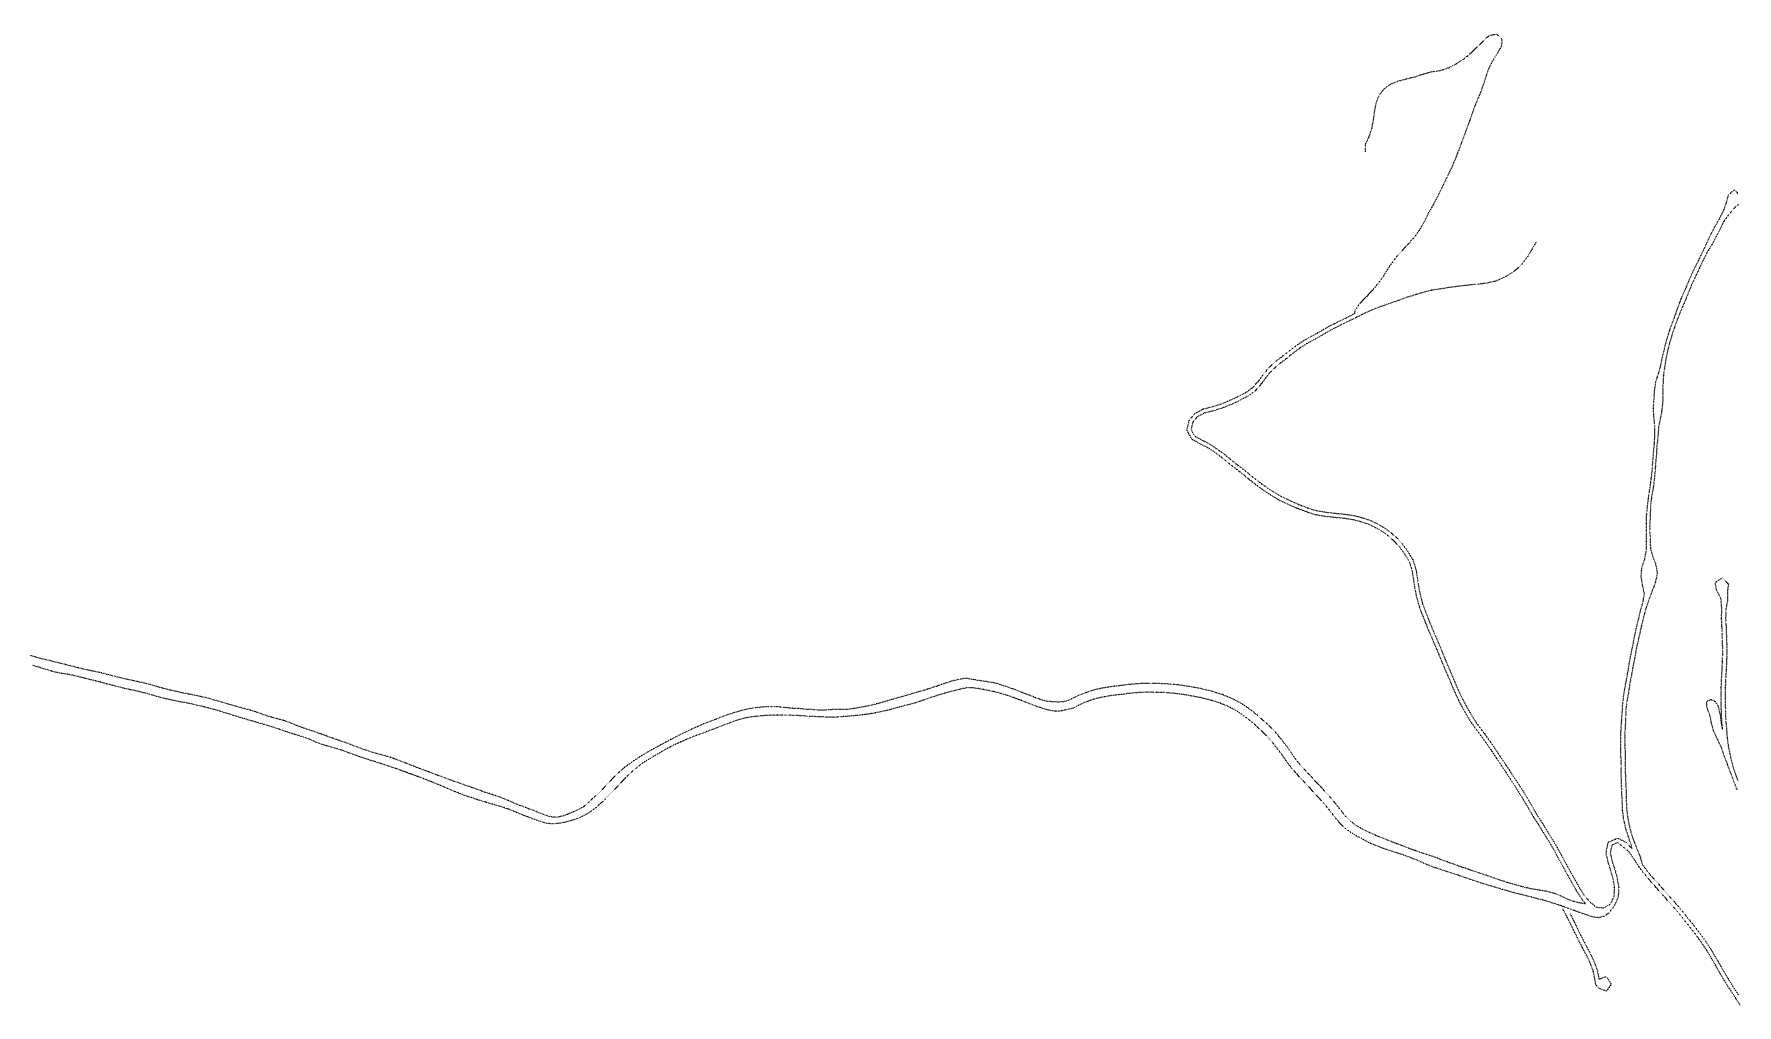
# Model space of a CAD drawing. Extents: x 682410 to 689460, y 7661803 to 7669124.
# Drawn here: x 687350 to 688603, y 7668310 to 7669024 of the extents above; entities that cross this region are included whole.
import ezdxf

# ---------------------------------------------------------------- set-up
doc = ezdxf.new("R2010")
doc.units = 0
doc.header["$MEASUREMENT"] = 0
doc.linetypes.add('DOT', pattern=[0.25, 0, -0.25])
doc.layers.add('02 TOE_Line', color=1, linetype='DOT', lineweight=20)

msp = doc.modelspace()

# ---------------------------------------------------------------- linework, layer by layer
at = {"layer": '02 TOE_Line'}
for points in [[(688329.5, 7668937.8, 4189.1), (688329.6, 7668943.6, 4189.7), (688332.1, 7668948.8, 4190.8), (688334.2, 7668954.9, 4191.5), (688335.4, 7668961.4, 4192.3), (688336.2, 7668967.4, 4193), (688337.4, 7668973.6, 4193.2), (688339.6, 7668979.4, 4193.2), (688343.1, 7668984, 4193), (688348, 7668987.6, 4193), (688353.7, 7668989.9, 4193.4), (688359.7, 7668991.5, 4193.8), (688366.1, 7668993, 4194.4), (688372.2, 7668995.1, 4194.2), (688378, 7668996.7, 4193.6), (688384.3, 7668997.5, 4192.9), (688390.8, 7668999.7, 4192.3), (688396.5, 7669002.7, 4191.8), (688401.9, 7669006.2, 4191.1), (688407.1, 7669010.4, 4190.5), (688411.7, 7669014.9, 4189.8), (688416.2, 7669019.4, 4189), (688420.7, 7669023.4, 4188.1), (688425.9, 7669024.4, 4187.4), (688429.9, 7669021, 4186.7), (688429.6, 7669015.8, 4186), (688426.7, 7669010.5, 4185.2), (688423.2, 7669005.1, 4184.3), (688420.1, 7668999.1, 4183.6), (688418.1, 7668993.2, 4183), (688416.2, 7668987.2, 4182.3), (688414.1, 7668981.4, 4181.5), (688411.6, 7668975.6, 4180.7), (688409.1, 7668969.2, 4179.9), (688407.1, 7668963.3, 4179.2), (688404.9, 7668957.4, 4178.5), (688402.8, 7668951.7, 4178), (688400.4, 7668945.4, 4177.2), (688398.1, 7668939, 4176.5), (688395.6, 7668932.6, 4175.9), (688393.1, 7668926.7, 4175.3), (688390.3, 7668920.9, 4174.5), (688387.4, 7668914.8, 4173.9), (688384.8, 7668909.4, 4173.3), (688382, 7668903.8, 4172.6), (688379, 7668898.2, 4171.9), (688375.8, 7668892.7, 4171.1), (688373.1, 7668887, 4170.6), (688370, 7668881.5, 4170), (688366.2, 7668876, 4169.2), (688361.9, 7668871, 4168.4), (688357.6, 7668866.3, 4167.7), (688352.9, 7668861.2, 4167.1), (688349.1, 7668856.2, 4166.7), (688345.5, 7668851.1, 4166.3), (688342.2, 7668845.6, 4165.8), (688338.4, 7668840.5, 4165.4), (688334.3, 7668835.5, 4165.1), (688330.1, 7668831.1, 4165.1), (688325.5, 7668826.3, 4165), (688321.7, 7668821.1, 4164.6), (688321.3, 7668818.6, 4164.4), (688315.1, 7668815.4, 4164.7), (688308.4, 7668812.2, 4165.1), (688303, 7668809.5, 4165.5), (688296.5, 7668805.7, 4165.8), (688290.5, 7668802.3, 4165.9), (688284.7, 7668799.2, 4166), (688279.3, 7668795.7, 4166), (688274, 7668791.7, 4165.9), (688268.9, 7668787.6, 4166), (688263.9, 7668783.9, 4165.9), (688258.6, 7668779.2, 4165.6), (688254.4, 7668774.2, 4166), (688250.8, 7668769.2, 4166.2), (688246.4, 7668764.2, 4166.4), (688241.4, 7668760.5, 4166.6), (688235.3, 7668757.3, 4166.9), (688228.8, 7668754.4, 4167.1), (688222.8, 7668751.9, 4167.3), (688216.2, 7668749.9, 4167.5), (688210, 7668748.4, 4167.9), (688203.8, 7668745.1, 4168.1), (688199.6, 7668740, 4168.2), (688197.9, 7668732.9, 4168.1), (688201.4, 7668726.6, 4167.5), (688207.5, 7668723.1, 4167.1), (688213.1, 7668720.3, 4166.4), (688218.5, 7668716.8, 4165.9), (688223.6, 7668713, 4166), (688228.7, 7668708.8, 4166.1), (688233.6, 7668705, 4166.2), (688238.6, 7668701.1, 4166.4), (688243.7, 7668696.9, 4166.4), (688248.7, 7668693, 4166.5), (688254.2, 7668689, 4166.7), (688259.4, 7668685.5, 4166.8), (688265.3, 7668681.9, 4166.9), (688271.9, 7668678.8, 4166.8), (688278.7, 7668675.7, 4166.6), (688285.6, 7668673.1, 4166.5), (688292.5, 7668670.9, 4166.1), (688299.4, 7668669.7, 4165.5), (688306.5, 7668668.9, 4165), (688313.9, 7668668.2, 4164.4), (688319.8, 7668667.3, 4163.9), (688325.6, 7668665.9, 4163.5), (688332.5, 7668663.5, 4163.1), (688338.8, 7668660.4, 4162.7), (688344.7, 7668656.5, 4162.4), (688349.7, 7668652.2, 4162.2), (688354.1, 7668647.6, 4162.1), (688358, 7668642.2, 4162), (688361.6, 7668636.4, 4162), (688363.6, 7668630.2, 4162.3), (688364.6, 7668624.3, 4162.6), (688365.5, 7668618, 4163.1), (688366.7, 7668611.7, 4163.6), (688368.3, 7668605.4, 4163.7), (688370.4, 7668599.3, 4163.9), (688372.9, 7668593.2, 4164.2), (688375.2, 7668587.1, 4164.4), (688377.7, 7668581.5, 4164.5), (688380.6, 7668574.7, 4164.7), (688383.3, 7668568.1, 4164.9), (688386, 7668561.8, 4165.3), (688388.7, 7668555.2, 4165.6), (688391.7, 7668548.4, 4165.9), (688394.1, 7668542.7, 4166.2), (688396.7, 7668536.8, 4166.3), (688399.6, 7668531, 4166.5), (688402.9, 7668525.1, 4166.6), (688406.4, 7668519.2, 4166.8), (688410.4, 7668513.5, 4166.8), (688414.6, 7668507.9, 4166.9), (688418.7, 7668502.2, 4166.9), (688422.5, 7668496.7, 4167.3), (688426, 7668491.3, 4167.6), (688429.5, 7668486.2, 4167.8), (688432.9, 7668481, 4167.9), (688436.3, 7668475.8, 4167.9), (688439.8, 7668470.6, 4168.1), (688443.1, 7668465.2, 4168.2), (688446.5, 7668459.7, 4168.5), (688449.8, 7668454, 4168.7), (688453.2, 7668448.2, 4169.1), (688456.9, 7668442.5, 4169.3), (688460.5, 7668436.6, 4169.4), (688464.2, 7668430.7, 4169.6), (688467.8, 7668424.6, 4169.9), (688471.3, 7668418.1, 4170.3), (688474.7, 7668411.8, 4170.7), (688478.1, 7668405.8, 4171.2), (688481.3, 7668400.1, 4171.6), (688484.3, 7668394.7, 4171.9), (688488.2, 7668388.6, 4172), (688491.4, 7668384.5, 4172.7), (688487.1, 7668385.1, 4173), (688482.8, 7668386.1, 4173.4), (688479, 7668387.5, 4173.7), (688475.1, 7668389.3, 4174), (688471.1, 7668391.1, 4174.2), (688466.8, 7668392.6, 4174.4), (688462.2, 7668393.7, 4174.7), (688457.5, 7668394.5, 4175), (688452.8, 7668395.2, 4175.3), (688448.6, 7668396.1, 4175.6), (688444.5, 7668397.2, 4175.9), (688440.4, 7668398.3, 4176.1), (688436.3, 7668399.4, 4176.4), (688432, 7668400.7, 4176.7), (688427.9, 7668402.1, 4177), (688423.7, 7668403.5, 4177.2), (688419.5, 7668405, 4177.5), (688415.2, 7668406.4, 4177.7), (688410.7, 7668408, 4178.1), (688406.9, 7668409.2, 4178.2), (688403, 7668410.6, 4178.5), (688399.1, 7668411.9, 4178.6), (688395.2, 7668413.3, 4178.8), (688390.7, 7668414.9, 4179.1), (688386.5, 7668416.4, 4179.3), (688382.5, 7668418, 4179.8), (688378.5, 7668419.4, 4180), (688374.3, 7668420.8, 4180.4), (688369.8, 7668422.3, 4180.8), (688365.2, 7668423.9, 4181.3), (688361.4, 7668425.3, 4181.6), (688357.5, 7668426.8, 4182), (688353.5, 7668428.3, 4182.4), (688349.5, 7668429.8, 4182.8), (688345.5, 7668431.4, 4183.2), (688341.6, 7668432.9, 4183.5), (688337.7, 7668434.5, 4183.9), (688333.9, 7668436.2, 4184.3), (688330.3, 7668437.9, 4184.7), (688326, 7668440.1, 4185.1), (688322, 7668442.5, 4185.5), (688318.5, 7668445.3, 4185.9), (688315.2, 7668448.5, 4186.2), (688312.2, 7668452.2, 4186.6), (688309.1, 7668456.1, 4186.9), (688306.6, 7668459.3, 4187.2), (688303.9, 7668462.5, 4187.5), (688301.1, 7668465.6, 4187.9), (688298.2, 7668468.7, 4188.3), (688295.4, 7668471.8, 4188.7), (688292.5, 7668474.8, 4189), (688289.7, 7668477.9, 4189.4), (688286.9, 7668480.8, 4189.8), (688283.6, 7668484.4, 4190.3), (688280.5, 7668487.9, 4190.8), (688277.7, 7668491.5, 4191.3), (688275.1, 7668495.3, 4191.8), (688272.4, 7668499.1, 4192.4), (688269.6, 7668502.9, 4193), (688266.7, 7668506.6, 4193.4), (688263.7, 7668510.2, 4194), (688260.5, 7668513.5, 4194.5), (688257.3, 7668516.6, 4194.9), (688253.9, 7668519.7, 4195.3), (688250.2, 7668523, 4195.8), (688246.4, 7668526.1, 4196.4), (688242.4, 7668529, 4196.9), (688238.3, 7668531.7, 4197.4), (688233.9, 7668534.2, 4197.9), (688229.4, 7668536.3, 4198.4), (688224.9, 7668538.1, 4198.8), (688220.4, 7668539.6, 4199.2), (688215.7, 7668541, 4199.7), (688211.1, 7668542.1, 4200.1), (688206.6, 7668543.1, 4200.5), (688202.2, 7668543.9, 4200.9), (688197.5, 7668544.7, 4201.3), (688192.8, 7668545.4, 4201.7), (688188.5, 7668545.9, 4202), (688184.1, 7668546.2, 4202.3), (688179.7, 7668546.4, 4202.7), (688175.5, 7668546.5, 4203), (688171, 7668546.6, 4203.4), (688166.7, 7668546.6, 4203.8), (688162.6, 7668546.4, 4204.1), (688158.2, 7668546.1, 4204.5), (688153.7, 7668545.6, 4204.9), (688149.1, 7668545, 4205.5), (688144.7, 7668544.5, 4206), (688140.4, 7668543.9, 4206.5), (688136.1, 7668543.2, 4206.9), (688131.9, 7668542.3, 4207.3), (688127.8, 7668541.2, 4207.7), (688123.7, 7668539.8, 4208.1), (688119.4, 7668538.2, 4208.4), (688115.2, 7668536.2, 4208.7), (688111.2, 7668534.1, 4208.9), (688107.5, 7668533.1, 4209), (688103.2, 7668532.9, 4209.3), (688099, 7668533.1, 4209.6), (688094.8, 7668533.5, 4210), (688090.8, 7668534.6, 4210.5), (688086.7, 7668536.1, 4211), (688082.8, 7668537.7, 4211.6), (688078.6, 7668539.3, 4212), (688074.4, 7668540.9, 4212.5), (688070.6, 7668542.4, 4213), (688066.3, 7668543.9, 4213.6), (688062.3, 7668545.2, 4214), (688058.4, 7668546.6, 4214.4), (688052.6, 7668547.6, 4215), (688046.8, 7668548.5, 4215.5), (688041, 7668549.4, 4216.1), (688035.2, 7668550.4, 4216.7), (688030.5, 7668549.6, 4217), (688026, 7668548.5, 4217.2), (688022, 7668547.3, 4217.5), (688017.4, 7668545.8, 4217.6), (688013.5, 7668544.4, 4217.9), (688009.4, 7668543.1, 4218.3), (688005.2, 7668541.7, 4218.6), (688000.7, 7668540.4, 4218.9), (687996, 7668539.1, 4219.2), (687991.3, 7668537.7, 4219.6), (687986.7, 7668536.4, 4220), (687982.2, 7668535.1, 4220.4), (687977.9, 7668533.9, 4220.7), (687973.8, 7668532.7, 4221.1), (687969.6, 7668531.5, 4221.6), (687965.3, 7668530.4, 4222.1), (687961, 7668529.6, 4222.6), (687956.4, 7668528.7, 4223), (687952.3, 7668528, 4223.3), (687948.2, 7668527.5, 4223.6), (687943.4, 7668527.3, 4224), (687938.5, 7668527.4, 4224.5), (687933.7, 7668527.1, 4225.1), (687929, 7668526.9, 4225.6), (687925, 7668527.1, 4226.1), (687920.9, 7668527.4, 4226.7), (687916.5, 7668527.7, 4227.3), (687912.2, 7668528.1, 4227.9), (687907.9, 7668528.3, 4228.5), (687903.6, 7668528.7, 4229), (687899.3, 7668529.2, 4229.5), (687894.9, 7668529.5, 4230), (687890.5, 7668529.5, 4230.4), (687886.3, 7668529.3, 4230.8), (687882.3, 7668528.9, 4231.2), (687877.3, 7668528.3, 4231.7), (687872.5, 7668527.2, 4232.1), (687868, 7668526, 4232.5), (687863.6, 7668524.7, 4232.9), (687859.2, 7668523.2, 4233.3), (687854.7, 7668521.5, 4233.7), (687850.4, 7668519.8, 4234.1), (687846.1, 7668518.2, 4234.5), (687842, 7668516.6, 4234.8), (687837.9, 7668514.8, 4235.1), (687833.4, 7668512.8, 4235.5), (687829.7, 7668511, 4235.9), (687825.9, 7668509.2, 4236.3), (687822.3, 7668507.4, 4236.6), (687818, 7668505.2, 4236.9), (687813.7, 7668502.9, 4237.2), (687809.6, 7668500.7, 4237.5), (687805.5, 7668498.5, 4237.8), (687801.6, 7668496.3, 4238), (687797.8, 7668494.1, 4238.3), (687794.2, 7668491.8, 4238.6), (687790.7, 7668489.4, 4238.9), (687787.2, 7668486.9, 4239.1), (687783.7, 7668484.3, 4239.4), (687780.4, 7668481.5, 4239.6), (687777.3, 7668478.5, 4239.8), (687774.4, 7668475.6, 4240.1), (687771.3, 7668472.3, 4240.4), (687768.5, 7668469.2, 4240.6), (687765.7, 7668466.3, 4240.8), (687761.9, 7668462.9, 4241), (687758.1, 7668459.4, 4241.3), (687754.3, 7668456, 4241.6), (687750.4, 7668453.8, 4241.8), (687746.4, 7668452, 4242.1), (687742.5, 7668450.4, 4242.3), (687738.7, 7668449, 4242.5), (687734.3, 7668448.1, 4242.7), (687730.1, 7668448.4, 4242.9), (687725.8, 7668449.7, 4242.9), (687722, 7668451.2, 4243.1), (687718.1, 7668452.8, 4243.3), (687714.2, 7668454.2, 4243.4), (687710.4, 7668455.7, 4243.6), (687706.3, 7668457.2, 4243.9), (687702.3, 7668458.9, 4244.2), (687698.1, 7668460.7, 4244.4), (687693.8, 7668462.5, 4244.8), (687689.3, 7668464, 4245.1), (687684.8, 7668465.5, 4245.4), (687680.2, 7668467, 4245.8), (687675.8, 7668468.6, 4246.1), (687671.4, 7668470.2, 4246.4), (687667, 7668471.7, 4246.8), (687662.6, 7668473.3, 4247.1), (687658.3, 7668474.8, 4247.4), (687654, 7668476.3, 4247.8), (687649.8, 7668477.9, 4248.1), (687645.4, 7668479.5, 4248.4), (687641.2, 7668481.1, 4248.7), (687637.2, 7668482.6, 4249.1), (687633.3, 7668484.1, 4249.4), (687628.9, 7668485.8, 4249.8), (687624.6, 7668487.5, 4250.2), (687620, 7668489.2, 4250.5), (687616.1, 7668490.7, 4250.8), (687612, 7668492.2, 4251.1), (687608, 7668493.3, 4251.4), (687603.3, 7668494.6, 4251.8), (687599, 7668495.8, 4252.2), (687595.1, 7668497.1, 4252.5), (687590.9, 7668498.5, 4252.8), (687586.6, 7668500.1, 4253.2), (687582.8, 7668501.6, 4253.4), (687578.8, 7668503.1, 4253.7), (687574.9, 7668504.4, 4253.9), (687570.9, 7668505.8, 4254.2), (687566.8, 7668507.2, 4254.5), (687562.8, 7668508.7, 4254.8), (687558.9, 7668510.1, 4255.1), (687554.7, 7668511.6, 4255.3), (687550.8, 7668512.9, 4255.5), (687546.7, 7668514.3, 4255.8), (687542.6, 7668515.8, 4256.1), (687538.6, 7668517.4, 4256.4), (687534.2, 7668519.1, 4256.6), (687529.8, 7668520.3, 4257), (687525.7, 7668521.4, 4257.4), (687521.3, 7668522.7, 4257.7), (687517, 7668524.2, 4258), (687513.2, 7668525.5, 4258.3), (687508.9, 7668526.9, 4258.6), (687504.5, 7668528.1, 4259), (687500.2, 7668529.2, 4259.4), (687496.1, 7668530.4, 4259.7), (687491.9, 7668531.6, 4260), (687487.3, 7668533, 4260.3), (687483.1, 7668534.2, 4260.6), (687479.2, 7668535.3, 4260.9), (687475.2, 7668536.3, 4261.2), (687471.3, 7668537.2, 4261.5), (687467.2, 7668538, 4261.8), (687463.3, 7668538.8, 4262.1), (687458.8, 7668539.7, 4262.3), (687454.4, 7668540.7, 4262.6), (687449.8, 7668541.7, 4262.8), (687445.5, 7668542.8, 4263.1), (687441.1, 7668544, 4263.3), (687437.2, 7668545.2, 4263.5), (687433.3, 7668546.2, 4263.8), (687429.2, 7668547.2, 4264.1), (687423.8, 7668548.4, 4264.4), (687418.3, 7668549.6, 4264.7), (687412.9, 7668550.8, 4265.1), (687408.3, 7668552, 4265.3), (687403.6, 7668553.2, 4265.5), (687399.1, 7668554.4, 4265.9), (687395, 7668555.3, 4266.2), (687390.7, 7668556.1, 4266.5), (687386, 7668557.2, 4266.7), (687382.1, 7668558.1, 4267), (687377.4, 7668559.3, 4267.4), (687372.8, 7668560.5, 4267.7), (687368.3, 7668561.6, 4268), (687363.8, 7668562.7, 4268.2), (687359.4, 7668563.8, 4268.5), (687355.4, 7668564.8, 4268.8), (687350.8, 7668566, 4269.2), (687346.8, 7668567.2, 4269.6)], [(688455.1, 7668871.6, 4155.5), (688451.8, 7668865.7, 4155.9), (688448.5, 7668860.3, 4156.4), (688444.4, 7668854.9, 4156.6), (688439.1, 7668850, 4156.9), (688432.7, 7668845.9, 4157.3), (688425.7, 7668842.7, 4157.6), (688418.6, 7668841.1, 4158), (688411.5, 7668840.2, 4158.4), (688404.4, 7668839.6, 4158.9), (688398.4, 7668838.9, 4158.9), (688392.5, 7668838.1, 4159.1), (688385.2, 7668837, 4159.6), (688379.3, 7668836.1, 4160.1), (688372.5, 7668834.5, 4160.5), (688366, 7668832.5, 4161.1), (688359.6, 7668830.5, 4161.6), (688353.2, 7668828.2, 4162.1), (688347, 7668826.1, 4162.7), (688340.6, 7668823.8, 4163.3), (688334.8, 7668821.6, 4163.8), (688328.7, 7668818.9, 4164.1), (688322.7, 7668815.9, 4164.4), (688316.4, 7668812.8, 4164.7), (688309.8, 7668809.6, 4165.1), (688304.5, 7668806.8, 4165.5), (688298, 7668803.1, 4165.8), (688292, 7668799.7, 4165.9), (688286.3, 7668796.6, 4166), (688281.1, 7668793.3, 4166), (688275.9, 7668789.4, 4165.9), (688270.8, 7668785.2, 4166), (688265.8, 7668781.5, 4165.9), (688260.8, 7668777.1, 4165.6), (688256.7, 7668772.3, 4166), (688253.1, 7668767.3, 4166.2), (688248.5, 7668762, 4166.4), (688243, 7668758, 4166.6), (688236.6, 7668754.6, 4166.9), (688230, 7668751.6, 4167.1), (688223.8, 7668749.1, 4167.3), (688217, 7668747, 4167.5), (688211.1, 7668745.6, 4167.9), (688205.7, 7668742.8, 4168.1), (688202.3, 7668738.6, 4168.2), (688201.1, 7668733.3, 4168.1), (688203.6, 7668728.8, 4167.5), (688208.9, 7668725.8, 4167.1), (688214.6, 7668722.9, 4166.4), (688220.2, 7668719.2, 4165.9), (688225.4, 7668715.4, 4166), (688230.6, 7668711.1, 4166.1), (688235.4, 7668707.3, 4166.2), (688240.5, 7668703.5, 4166.4), (688245.6, 7668699.2, 4166.4), (688250.5, 7668695.4, 4166.5), (688256, 7668691.4, 4166.7), (688261, 7668688, 4166.8), (688266.8, 7668684.6, 4166.9), (688273.2, 7668681.5, 4166.8), (688279.9, 7668678.5, 4166.6), (688286.6, 7668675.9, 4166.5), (688293.2, 7668673.8, 4166.1), (688299.9, 7668672.7, 4165.5), (688306.9, 7668671.8, 4165), (688314.3, 7668671.1, 4164.4), (688320.4, 7668670.2, 4163.9), (688326.4, 7668668.8, 4163.5), (688333.7, 7668666.3, 4163.1), (688340.3, 7668663, 4162.7), (688346.5, 7668658.9, 4162.4), (688351.8, 7668654.4, 4162.2), (688356.4, 7668649.5, 4162.1), (688360.5, 7668643.9, 4162), (688364.3, 7668637.7, 4162), (688366.5, 7668630.9, 4162.3), (688367.5, 7668624.8, 4162.6), (688368.4, 7668618.5, 4163.1), (688369.7, 7668612.3, 4163.6), (688371.2, 7668606.3, 4163.7), (688373.2, 7668600.4, 4163.9), (688375.7, 7668594.3, 4164.2), (688378, 7668588.3, 4164.4), (688380.4, 7668582.7, 4164.5), (688383.4, 7668575.9, 4164.7), (688386.1, 7668569.2, 4164.9), (688388.7, 7668562.9, 4165.3), (688391.5, 7668556.4, 4165.6), (688394.4, 7668549.5, 4165.9), (688396.8, 7668543.9, 4166.2), (688399.4, 7668538.1, 4166.3), (688402.3, 7668532.4, 4166.5), (688405.5, 7668526.6, 4166.6), (688408.9, 7668520.9, 4166.8), (688412.8, 7668515.2, 4166.8), (688417, 7668509.7, 4166.9), (688421.2, 7668503.9, 4166.9), (688424.9, 7668498.4, 4167.3), (688428.5, 7668493, 4167.6), (688432, 7668487.8, 4167.8), (688435.4, 7668482.7, 4167.9), (688438.8, 7668477.4, 4167.9), (688442.3, 7668472.2, 4168.1), (688445.7, 7668466.8, 4168.2), (688449.1, 7668461.3, 4168.5), (688452.4, 7668455.6, 4168.7), (688455.8, 7668449.8, 4169.1), (688459.4, 7668444.1, 4169.3), (688463, 7668438.2, 4169.4), (688466.7, 7668432.3, 4169.6), (688470.4, 7668426.1, 4169.9), (688473.9, 7668419.6, 4170.3), (688477.4, 7668413.3, 4170.7), (688480.7, 7668407.3, 4171.2), (688483.9, 7668401.6, 4171.6), (688486.9, 7668396.3, 4171.9), (688490.6, 7668390.4, 4172), (688494.6, 7668385.9, 4172.3), (688499.2, 7668382.1, 4172.2), (688505, 7668381.4, 4171.7), (688510, 7668384.6, 4171.6), (688512.4, 7668389.8, 4171.9), (688512.8, 7668396.2, 4172.1), (688511.7, 7668403.1, 4172.3), (688510, 7668408.9, 4172.6), (688508.1, 7668414.9, 4172.9), (688506.5, 7668421.9, 4173.2), (688508.1, 7668429.8, 4173.6), (688515.1, 7668432.8, 4174.3), (688521.3, 7668429.7, 4174.8), (688525.6, 7668424.8, 4175.3), (688525, 7668427.8, 4176.6), (688522.9, 7668434, 4176.8), (688520.9, 7668440.3, 4177.4), (688519.5, 7668446.7, 4177.9), (688518.7, 7668453.2, 4178.5), (688518.4, 7668459.7, 4179), (688518.1, 7668466.2, 4179.8), (688517.9, 7668472.5, 4180.6), (688517.7, 7668478.8, 4181.2), (688517.6, 7668485.4, 4181.9), (688517.5, 7668492.1, 4182.7), (688517.4, 7668498.8, 4183.3), (688517.3, 7668505, 4183.9), (688517.5, 7668511.7, 4184.3), (688517.9, 7668517.7, 4184.9), (688518.3, 7668524, 4185.6), (688518.7, 7668530.3, 4186.4), (688519.3, 7668536.4, 4187.1), (688520.3, 7668542.6, 4187.7), (688521.5, 7668548.9, 4188.5), (688522.6, 7668555.2, 4189.3), (688523.6, 7668561.3, 4190.1), (688524.8, 7668567.6, 4190.7), (688526.1, 7668574.1, 4191.2), (688527.4, 7668580.7, 4191.8), (688528.8, 7668587.3, 4192.4), (688530.4, 7668593.8, 4193), (688531.9, 7668600.1, 4193.5), (688533.7, 7668606.4, 4194.2), (688534.7, 7668612.6, 4194.9), (688533.3, 7668619.1, 4195.3), (688532.3, 7668625.7, 4195.5), (688532.9, 7668631.9, 4195.8), (688534.9, 7668637.9, 4196), (688536.2, 7668644.6, 4196.2), (688536.2, 7668651, 4196.3), (688536.2, 7668657.8, 4196.5), (688536.2, 7668664.6, 4196.6), (688536.4, 7668671, 4196.7), (688537.1, 7668677.9, 4196.9), (688537.9, 7668684.5, 4197.1), (688539, 7668691.4, 4197.2), (688539.8, 7668697.5, 4197.2), (688540.5, 7668704, 4196.9), (688541, 7668710.8, 4196.4), (688541.5, 7668717, 4195.9), (688542.1, 7668723.5, 4195.2), (688542.5, 7668730, 4194.7), (688542.4, 7668736.3, 4194.1), (688541.7, 7668742.8, 4193.4), (688541.4, 7668749.2, 4192.6), (688541.8, 7668755.5, 4192.1), (688542.2, 7668762, 4191.6), (688543.1, 7668768.5, 4191.2), (688545.2, 7668774.8, 4190.7), (688546.8, 7668780.9, 4189.9), (688548.1, 7668787.3, 4189.2), (688549.7, 7668793.7, 4188.6), (688551.5, 7668800.5, 4188), (688553.4, 7668806.4, 4187.6), (688555.6, 7668812.3, 4187.4), (688557.7, 7668818.4, 4187), (688560, 7668824.7, 4186.6), (688562.5, 7668831.4, 4186.1), (688565, 7668836.9, 4185.7), (688567.4, 7668842.6, 4185.3), (688569.9, 7668848.4, 4184.8), (688572.7, 7668854.1, 4184.2), (688575.6, 7668860, 4183.7), (688578.3, 7668865.5, 4183.2), (688581.2, 7668871.7, 4182.6), (688584.1, 7668877.9, 4182.1), (688587.1, 7668883.5, 4181.6), (688590.1, 7668888.9, 4181.3), (688592.9, 7668894.2, 4181), (688595, 7668899.9, 4181), (688596.8, 7668906.4, 4181.1), (688601, 7668909.8, 4181.1), (688603.5, 7668907, 4181.1)], [(688603.8, 7668898.9, 4181), (688600.7, 7668896.2, 4181), (688596.7, 7668891.4, 4181.1), (688593, 7668886.4, 4181.4), (688590.4, 7668880.9, 4181.7), (688587.3, 7668875, 4182.3), (688584.4, 7668869.5, 4182.6), (688580.9, 7668863.8, 4183.2), (688577.9, 7668858, 4183.9), (688575.2, 7668852.1, 4184.4), (688572.6, 7668846.7, 4184.9), (688569.8, 7668840.7, 4185.4), (688567.4, 7668834.9, 4185.8), (688564.9, 7668828.6, 4186.3), (688562.1, 7668822.2, 4186.8), (688559.6, 7668815.9, 4187.1), (688557.2, 7668809.7, 4187.5), (688555.1, 7668803.4, 4187.9), (688553.3, 7668797.3, 4188.3), (688551.8, 7668791.4, 4188.8), (688550.6, 7668785.5, 4189.3), (688549.6, 7668779.6, 4189.9), (688548.7, 7668773.2, 4190.7), (688548.4, 7668766.9, 4191.3), (688548.2, 7668760.3, 4191.8), (688548.2, 7668753.8, 4192.2), (688547.5, 7668747.3, 4192.8), (688546.4, 7668741.2, 4193.6), (688545.2, 7668735.3, 4194.3), (688544.7, 7668729, 4194.8), (688544, 7668722.4, 4195.3), (688543.6, 7668715.7, 4196), (688543, 7668709.2, 4196.5), (688542.6, 7668703.1, 4197), (688542, 7668696.9, 4197.2), (688541.2, 7668690.5, 4197.1), (688540, 7668683.9, 4197.1), (688539.2, 7668677.5, 4197), (688539, 7668670.8, 4196.7), (688538.8, 7668664.6, 4196.7), (688538.8, 7668658.4, 4196.6), (688538.9, 7668652, 4196.4), (688539.2, 7668645.8, 4196.3), (688540.8, 7668640, 4196.2), (688543, 7668634.3, 4196.2), (688544.2, 7668627.8, 4196), (688542.8, 7668621.1, 4195.8), (688540.7, 7668615.2, 4195.4), (688538.2, 7668608.7, 4194.8), (688536, 7668602.3, 4194), (688534.1, 7668595.5, 4193.3), (688532.6, 7668589.3, 4192.7), (688531.3, 7668583.3, 4192.1), (688529.8, 7668576.8, 4191.5), (688528.5, 7668571, 4191), (688527.5, 7668564.9, 4190.5), (688526.2, 7668558.6, 4189.9), (688525.2, 7668552.4, 4189), (688523.9, 7668546.2, 4188.3), (688523, 7668539.4, 4187.5), (688521.7, 7668532.9, 4186.8), (688521, 7668526.8, 4186.1), (688520.9, 7668520.4, 4185.3), (688520.5, 7668513.7, 4184.5), (688520.3, 7668507.1, 4184.1), (688520.4, 7668500.9, 4183.5), (688520.5, 7668494.8, 4182.9), (688520.6, 7668487.9, 4182.1), (688520.6, 7668481.9, 4181.6), (688520.9, 7668475.6, 4180.9), (688521.2, 7668469.4, 4180.1), (688521.3, 7668463.3, 4179.4), (688521.5, 7668456.4, 4178.7), (688522.1, 7668450.2, 4178.1), (688523.2, 7668443.7, 4177.6), (688524.7, 7668437.2, 4177.1), (688526.9, 7668430.8, 4176.7), (688529.4, 7668424.5, 4176.6), (688531.8, 7668418.6, 4176.6), (688533, 7668413.7, 4176.2), (688536.6, 7668408.8, 4176.6), (688541, 7668403.5, 4177.1), (688546, 7668398, 4177.6), (688551, 7668392.4, 4178.3), (688556.1, 7668386.6, 4179), (688561.3, 7668380.6, 4179.8), (688566.3, 7668374.5, 4180.6), (688571.2, 7668368.4, 4181.3), (688575.9, 7668362.3, 4181.9), (688580.4, 7668356, 4182.5), (688584.5, 7668349.5, 4183.2), (688588.5, 7668342.8, 4183.9), (688592.3, 7668336.1, 4184.6), (688596.1, 7668329.7, 4185.5), (688599.9, 7668323.5, 4186.4), (688603.8, 7668317.5, 4187.2)], [(688603, 7668468.4, 4206.9), (688600.7, 7668474.2, 4207), (688598.3, 7668480.6, 4207.4), (688596, 7668486.7, 4208.2), (688593.5, 7668493.3, 4208.8), (688591.3, 7668499.7, 4209.1), (688588.5, 7668505.6, 4209.4), (688585.7, 7668511.4, 4209.5), (688584, 7668517.6, 4209.5), (688582.9, 7668523.5, 4209.5), (688581.5, 7668526.9, 4209.5), (688580.7, 7668529.5, 4209.4), (688580.8, 7668533.7, 4209.9), (688583.9, 7668534.8, 4209.6), (688586.6, 7668533.5, 4209.7), (688588.8, 7668530.2, 4209.7), (688590.4, 7668523.9, 4209.7), (688591.2, 7668517.4, 4209.6), (688592.2, 7668512.6, 4211.3), (688591.7, 7668518.6, 4211.8), (688591.4, 7668524.7, 4212.4), (688591.2, 7668530.9, 4212.9), (688591.1, 7668537.2, 4213.4), (688591.3, 7668543.7, 4214), (688591.5, 7668549.9, 4214.5), (688591.9, 7668556.7, 4214.9), (688592.2, 7668562.8, 4215.3), (688592.4, 7668569, 4215.5), (688592.3, 7668575.1, 4215.8), (688592, 7668582, 4215.8), (688591.8, 7668588.6, 4215.7), (688591.5, 7668594.7, 4215.8), (688591.7, 7668601.6, 4215.8), (688591.7, 7668601.6, 4215.7), (688591, 7668609.3, 4215.4), (688588, 7668614.8, 4215.1), (688586.7, 7668620.8, 4215), (688592.1, 7668624.4, 4215), (688596.5, 7668619.8, 4214.9), (688595.8, 7668613.5, 4215.1), (688595.8, 7668607.3, 4215.5), (688594.7, 7668601.4, 4215.8), (688594.5, 7668594.7, 4215.8), (688594.8, 7668588.7, 4215.7), (688595, 7668582.1, 4215.8), (688595.3, 7668575.2, 4215.8), (688595.4, 7668569, 4215.5), (688595.2, 7668562.6, 4215.3), (688594.9, 7668556.5, 4214.9), (688594.5, 7668549.7, 4214.5), (688594.2, 7668543.6, 4214), (688594.1, 7668537.2, 4213.4), (688594.2, 7668530.9, 4212.9), (688594.4, 7668524.8, 4212.4), (688594.6, 7668518.8, 4211.8), (688595.2, 7668512.8, 4211.3), (688595.6, 7668506.7, 4210.6), (688596.4, 7668500.7, 4209.6), (688597.6, 7668494.7, 4208.8), (688599.1, 7668488.3, 4207.9), (688601.1, 7668481.6, 4207.4), (688603.5, 7668475.3, 4207)], [(688605.2, 7668310, 4187.9), (688601.3, 7668315.8, 4187.2), (688597.4, 7668321.9, 4186.4), (688593.5, 7668328.1, 4185.5), (688589.7, 7668334.6, 4184.6), (688585.9, 7668341.3, 4183.9), (688582, 7668347.9, 4183.2), (688577.9, 7668354.3, 4182.5), (688573.5, 7668360.5, 4181.9), (688568.8, 7668366.6, 4181.3), (688564, 7668372.6, 4180.6), (688559.1, 7668378.7, 4179.8), (688553.9, 7668384.6, 4179), (688548.7, 7668390.4, 4178.3), (688543.7, 7668396, 4177.6), (688538.8, 7668401.6, 4177.1), (688534.3, 7668407, 4176.6), (688530.6, 7668412, 4176.2), (688526.7, 7668417.9, 4175.8), (688523.3, 7668422.9, 4175.3), (688515, 7668429.5, 4174.3), (688510.8, 7668427.7, 4173.6), (688509.6, 7668421.9, 4173.2), (688511, 7668415.7, 4172.9), (688512.9, 7668409.8, 4172.6), (688514.6, 7668403.8, 4172.3), (688515.8, 7668396.4, 4172.1), (688515.4, 7668389.1, 4171.9), (688512.3, 7668382.5, 4171.6), (688509.1, 7668378.4, 4171.8), (688505.7, 7668375.4, 4172.1), (688500.9, 7668374.2, 4172.4), (688496.4, 7668374.9, 4172.7), (688491.9, 7668376.4, 4172.9), (688487.8, 7668377.8, 4173.2), (688483.5, 7668379.4, 4173.5), (688479.7, 7668380.7, 4173.6), (688475.9, 7668382.1, 4173.9), (688471.8, 7668383.6, 4174.2), (688467.9, 7668384.8, 4174.5), (688463.9, 7668386.1, 4174.7), (688460, 7668387.2, 4174.9), (688455.5, 7668388.3, 4175.1), (688451.6, 7668389.4, 4175.4), (688447.6, 7668390.4, 4175.7), (688443.4, 7668391.4, 4176), (688439, 7668392.5, 4176.3), (688434.5, 7668393.8, 4176.6), (688430, 7668395.1, 4176.9), (688425.4, 7668396.5, 4177.2), (688420.8, 7668397.8, 4177.5), (688416.4, 7668399.2, 4177.7), (688412.1, 7668400.6, 4178), (688407.6, 7668402.1, 4178.2), (688403.2, 7668403.6, 4178.4), (688398.8, 7668405.1, 4178.7), (688394.3, 7668406.6, 4178.9), (688389.9, 7668408, 4179.2), (688385.6, 7668409.4, 4179.5), (688381.3, 7668410.8, 4179.7), (688377.1, 7668412.3, 4179.9), (688373, 7668414, 4180.2), (688369.2, 7668415.8, 4180.6), (688365.4, 7668417.4, 4180.9), (688361.5, 7668418.9, 4181.3), (688357.7, 7668420.2, 4181.7), (688353.5, 7668421.6, 4182.1), (688349.2, 7668423, 4182.6), (688344.9, 7668424.4, 4183.1), (688340.6, 7668426, 4183.5), (688336.3, 7668427.7, 4183.9), (688331.9, 7668429.5, 4184.3), (688327.4, 7668432, 4184.7), (688322.8, 7668434.4, 4185.1), (688318.3, 7668437.2, 4185.5), (688314.1, 7668440.4, 4185.9), (688310.4, 7668444.1, 4186.2), (688307.1, 7668448.1, 4186.6), (688304, 7668452, 4186.9), (688301.6, 7668455.1, 4187.2), (688299, 7668458.2, 4187.5), (688296.3, 7668461.2, 4187.9), (688293.4, 7668464.3, 4188.3), (688290.6, 7668467.4, 4188.7), (688287.8, 7668470.4, 4189), (688285, 7668473.4, 4189.4), (688282.2, 7668476.4, 4189.8), (688278.8, 7668480.1, 4190.3), (688275.5, 7668483.8, 4190.8), (688272.5, 7668487.7, 4191.3), (688269.8, 7668491.6, 4191.8), (688267.2, 7668495.3, 4192.4), (688264.4, 7668498.9, 4193), (688261.7, 7668502.5, 4193.4), (688258.8, 7668505.8, 4194), (688255.9, 7668508.9, 4194.5), (688252.8, 7668511.9, 4194.9), (688249.5, 7668514.9, 4195.3), (688246, 7668518.1, 4195.8), (688242.4, 7668521, 4196.4), (688238.7, 7668523.7, 4196.9), (688234.9, 7668526.2, 4197.4), (688231, 7668528.4, 4197.9), (688226.9, 7668530.3, 4198.4), (688222.7, 7668532, 4198.8), (688218.4, 7668533.4, 4199.2), (688214.1, 7668534.7, 4199.7), (688209.7, 7668535.8, 4200.1), (688205.3, 7668536.7, 4200.5), (688201, 7668537.5, 4200.9), (688196.5, 7668538.3, 4201.3), (688192, 7668538.9, 4201.7), (688187.9, 7668539.4, 4202), (688183.7, 7668539.7, 4202.3), (688179.4, 7668539.9, 4202.7), (688175.4, 7668540, 4203), (688171, 7668540.1, 4203.4), (688166.9, 7668540.1, 4203.8), (688163, 7668539.9, 4204.1), (688158.8, 7668539.6, 4204.5), (688154.5, 7668539.1, 4204.9), (688149.9, 7668538.5, 4205.5), (688145.5, 7668538, 4206), (688141.3, 7668537.5, 4206.5), (688137.4, 7668536.8, 4206.9), (688133.5, 7668536, 4207.3), (688129.6, 7668534.9, 4207.7), (688125.8, 7668533.7, 4208.1), (688121.9, 7668532.2, 4208.4), (688118, 7668530.3, 4208.7), (688113.9, 7668528.2, 4208.9), (688110.3, 7668527.5, 4208.9), (688106.1, 7668526.4, 4209.3), (688101.3, 7668526.1, 4209.7), (688096.7, 7668526.9, 4210), (688092.3, 7668528.1, 4210.5), (688087.9, 7668529.6, 4211), (688083.7, 7668531.1, 4211.5), (688079.5, 7668532.8, 4212), (688075.4, 7668534.4, 4212.2), (688071.1, 7668536, 4212.8), (688067.2, 7668537.4, 4213.5), (688062.8, 7668538.8, 4214.1), (688058.4, 7668540, 4214.7), (688053.4, 7668541.1, 4215.1), (688048.4, 7668542.1, 4215.5), (688044.4, 7668542.8, 4215.8), (688040.5, 7668543.4, 4216.3), (688036.5, 7668543.4, 4216.7), (688032.4, 7668542.6, 4216.9), (688028.3, 7668541.6, 4217.1), (688024.2, 7668540.6, 4217.4), (688020, 7668539.4, 4217.7), (688015.7, 7668538.2, 4218), (688011.3, 7668536.8, 4218.3), (688006.8, 7668535.2, 4218.6), (688002.9, 7668533.9, 4218.8), (687998.9, 7668532.5, 4219.1), (687994.8, 7668531.4, 4219.4), (687990.8, 7668530.4, 4219.8), (687986.6, 7668529.2, 4220.2), (687982.2, 7668528, 4220.6), (687977.9, 7668526.9, 4221), (687973.2, 7668525.9, 4221.4), (687968.6, 7668524.9, 4221.8), (687963.9, 7668524.1, 4222.3), (687959.3, 7668523.5, 4222.8), (687954.8, 7668523, 4223.2), (687950.3, 7668522.6, 4223.5), (687945.7, 7668522.2, 4224), (687941, 7668521.9, 4224.4), (687936.3, 7668521.8, 4224.8), (687931.5, 7668521.9, 4225.3), (687926.9, 7668522, 4225.8), (687922.4, 7668522.3, 4226.4), (687918, 7668522.6, 4227), (687913.9, 7668522.8, 4227.5), (687909.2, 7668523.1, 4228.2), (687904.5, 7668523.2, 4228.8), (687900.5, 7668523.3, 4229.2), (687896.5, 7668523.3, 4229.7), (687892.4, 7668523.2, 4230.2), (687888.1, 7668523, 4230.6), (687882.6, 7668522.5, 4231.2), (687877, 7668521.9, 4231.8), (687872.7, 7668521.1, 4232.2), (687868.6, 7668520, 4232.6), (687864.7, 7668518.7, 4233), (687860.6, 7668517.2, 4233.4), (687856.2, 7668515.5, 4233.7), (687852.4, 7668514, 4234.1), (687848.6, 7668512.5, 4234.5), (687844.8, 7668511.1, 4234.9), (687841, 7668509.7, 4235.2), (687837.1, 7668508.3, 4235.6), (687833.3, 7668506.8, 4235.9), (687829.4, 7668505.2, 4236.3), (687825.4, 7668503.4, 4236.7), (687821.4, 7668501.6, 4237), (687817.3, 7668499.5, 4237.2), (687813.2, 7668497.3, 4237.5), (687809, 7668494.9, 4237.8), (687804.8, 7668492.4, 4238.2), (687800.6, 7668489.9, 4238.4), (687796.5, 7668487.2, 4238.7), (687792.7, 7668484.2, 4239), (687789.1, 7668481.1, 4239.3), (687785.9, 7668477.9, 4239.6), (687782.6, 7668474.6, 4239.9), (687779.3, 7668471.2, 4240.2), (687776.1, 7668467.9, 4240.4), (687773, 7668464.7, 4240.6), (687769.8, 7668461.3, 4240.8), (687766.3, 7668458, 4241), (687762.7, 7668454.8, 4241.3), (687758.9, 7668452, 4241.5), (687754.8, 7668449.5, 4241.8), (687750.5, 7668447.5, 4242), (687746.1, 7668446, 4242.3), (687741.7, 7668444.8, 4242.5), (687737.3, 7668443.8, 4242.7), (687732.7, 7668443.3, 4242.8), (687727.9, 7668443.5, 4243), (687723, 7668444.7, 4243.1), (687718.3, 7668446.4, 4243.3), (687713.7, 7668448.2, 4243.4), (687709.1, 7668449.9, 4243.6), (687704.7, 7668451.7, 4243.9), (687700.4, 7668453.5, 4244.2), (687695.9, 7668455.1, 4244.5), (687691.2, 7668456.5, 4244.8), (687687.4, 7668457.7, 4245.1), (687683.5, 7668458.8, 4245.4), (687679.6, 7668460, 4245.7), (687675.7, 7668461.2, 4246), (687671.9, 7668462.5, 4246.4), (687667.9, 7668463.8, 4246.6), (687663.9, 7668465.2, 4246.9), (687660, 7668466.8, 4247.2), (687656.1, 7668468.4, 4247.5), (687652.3, 7668470.1, 4247.8), (687648.5, 7668471.7, 4248.1), (687644.7, 7668473.2, 4248.4), (687640.1, 7668475, 4248.7), (687635.9, 7668476.7, 4249), (687631.8, 7668478.2, 4249.3), (687627.7, 7668479.7, 4249.7), (687623.7, 7668481.2, 4250.1), (687619.6, 7668482.7, 4250.4), (687615.4, 7668484.2, 4250.7), (687611.1, 7668485.6, 4251.1), (687606.9, 7668487, 4251.5), (687602.5, 7668488.4, 4251.9), (687598.1, 7668489.8, 4252.2), (687593.7, 7668491.2, 4252.4), (687589.3, 7668492.7, 4252.9), (687585.3, 7668494.1, 4253.4), (687580.9, 7668495.7, 4253.8), (687577.2, 7668497.2, 4254), (687572.8, 7668498.5, 4254.3), (687568.5, 7668499.7, 4254.6), (687564.6, 7668500.8, 4254.9), (687560.3, 7668502.2, 4255), (687556.3, 7668503.8, 4255.2), (687552.4, 7668505.5, 4255.6), (687548.6, 7668506.9, 4255.8), (687544.3, 7668508.3, 4256.2), (687539.9, 7668509.6, 4256.6), (687535.8, 7668511, 4256.8), (687531.9, 7668512.3, 4257), (687528, 7668513.6, 4257.2), (687523.8, 7668514.9, 4257.5), (687519.8, 7668516.2, 4258), (687515.5, 7668517.4, 4258.2), (687511, 7668518.8, 4258.4), (687507, 7668519.9, 4258.6), (687502.8, 7668521.1, 4259), (687498.7, 7668522.4, 4259.4), (687494.8, 7668523.6, 4259.8), (687491, 7668524.8, 4260.1), (687486.5, 7668526.2, 4260.6), (687482, 7668527.5, 4261), (687478.1, 7668528.5, 4261.2), (687473.9, 7668529.6, 4261.5), (687469.6, 7668530.6, 4261.8), (687465.3, 7668531.6, 4262.2), (687461.2, 7668532.4, 4262.4), (687457, 7668533.1, 4262.6), (687452.8, 7668534, 4262.8), (687448.7, 7668534.9, 4263), (687444.3, 7668535.9, 4263.2), (687439.8, 7668537.1, 4263.4), (687435.3, 7668538.4, 4263.7), (687430.8, 7668539.7, 4264), (687426.3, 7668540.8, 4264.3), (687421.6, 7668541.8, 4264.5), (687416.8, 7668542.8, 4264.9), (687412.2, 7668544, 4265.2), (687407.6, 7668545.1, 4265.5), (687403.1, 7668546.3, 4265.8), (687398.9, 7668547.5, 4266), (687394.9, 7668548.5, 4266.2), (687390.8, 7668549.5, 4266.4), (687386.8, 7668550.5, 4266.7), (687382.7, 7668551.5, 4267), (687378.3, 7668552.6, 4267.2), (687374.3, 7668553.4, 4267.4), (687369.9, 7668554, 4267.6), (687365.5, 7668554.9, 4268), (687360.9, 7668556.2, 4268.1), (687356.8, 7668557.4, 4268.5), (687352.7, 7668558.7, 4268.9), (687348.8, 7668559.8, 4269.3)], [(688480.1, 7668377, 4175), (688483.2, 7668370.9, 4175.8), (688486, 7668365.1, 4176.4), (688488.9, 7668359.3, 4177.1), (688492, 7668353.2, 4177.6), (688495.2, 7668347.2, 4178), (688498, 7668341.3, 4178.3), (688500.1, 7668335.4, 4178.6), (688501.3, 7668329.1, 4178.9), (688505.5, 7668330.6, 4179.1), (688506.9, 7668330.8, 4178.8), (688510.3, 7668325.4, 4178.9), (688506.8, 7668320.1, 4179.2), (688501, 7668322.5, 4179.1), (688498.9, 7668324.9, 4179.1), (688498.3, 7668328.6, 4178.9), (688497.2, 7668334.6, 4178.6), (688495.2, 7668340.2, 4178.3), (688492.5, 7668345.9, 4178), (688489.3, 7668351.8, 4177.6), (688486.2, 7668357.9, 4177.1), (688483.3, 7668363.7, 4176.4), (688480.5, 7668369.5, 4175.8), (688477.4, 7668375.6, 4175), (688474.4, 7668381.4, 4174.3)]]:
    msp.add_polyline3d(points, dxfattribs=at)

doc.saveas('drawing.dxf')
